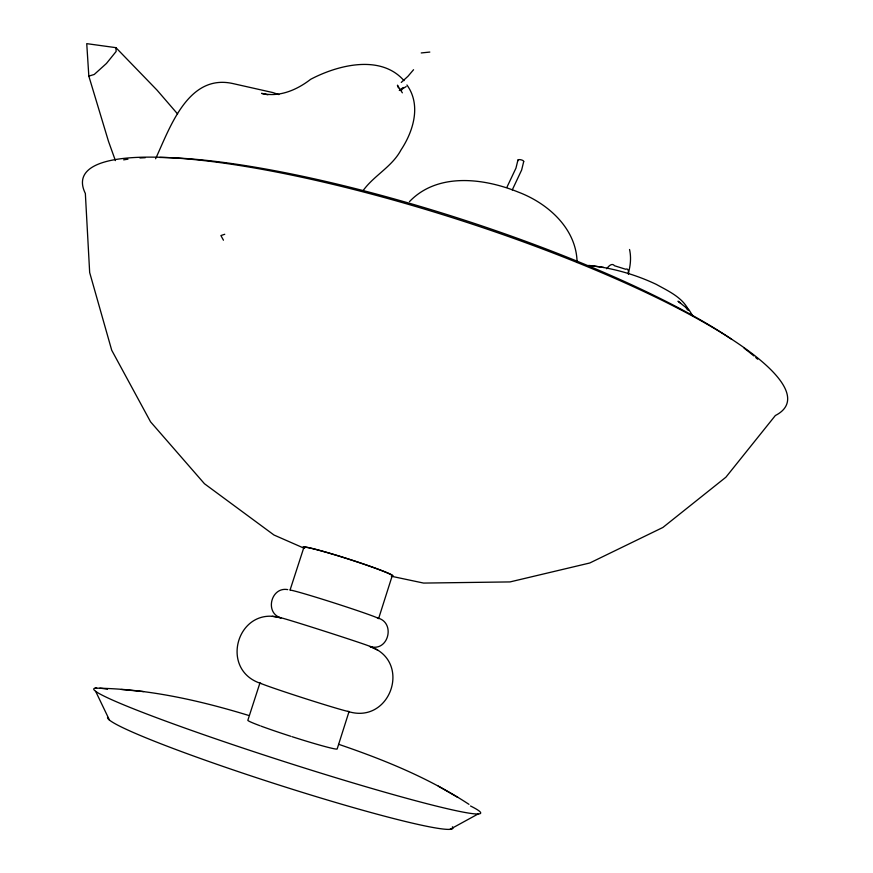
<?xml version="1.0" encoding="UTF-8"?>
<svg xmlns="http://www.w3.org/2000/svg" width="873" height="873" viewBox="0 0 873 873"><rect width="100%" height="100%" fill="white"/><g stroke="black" fill="none" stroke-linecap="round" stroke-linejoin="round"><path stroke-width="1.31" d="M517.929 160.075L515.965 168.129L506.995 187.095M523.702 161.56L521.65 170.006L512.265 189.921M155.601 158.755C170.17 127.262 188.306 72.939 233.648 83.732L272.692 92.527L278.902 94.59M362.95 190.816C373.851 175.517 392.032 166.885 401.056 149.861C413.507 131.059 421.343 104.869 406.927 84.997M413.551 69.72L407.975 76.278L401.264 82.433M409.426 201.663C437.602 172.199 483.828 178.136 518.147 192.038C547.873 203.202 576.595 228.628 577.086 262.511M397.433 85.368L402.366 92.822M399.288 90.476L403.195 87.486M406.163 86.58L400.14 90.279L401.831 89.897M450.021 829.35L478.011 814.029M224.754 234.28L220.902 235.557L223.444 240.195M88.828 76.115L94.24 74.467L106.451 63.456L116.131 51.463L115.923 47.655L86.743 43.65L88.828 76.115L108.503 141.382L115.411 160.61M421.233 52.947L429.822 52.064M287.752 589.613C270.903 586.481 264.432 613.239 281.041 617.888C237.5 604.978 218.283 670.038 261.158 683.559M95.179 688.153C147.482 688.71 198.826 700.233 248.641 715.424M143.598 691.569L121.38 689.474M688.732 310.308C682.435 297.289 668.249 291.047 656.256 284.358C634.998 274.297 612.049 267.836 588.642 265.403M591.632 265.796L603.81 267.465M347.803 711.375C390.482 725.212 412.634 661.199 369.781 646.38C388.365 652.688 396.058 622.405 377.507 617.942M272.343 616.316L282.361 618.149A46.618 0.6 17.8 0 1 325.76 631.594A46.618 0.6 17.8 0 1 368.635 645.845L377.758 650.167M391.322 576.245L423.612 583.077L510.018 581.92L589.766 562.998L662.902 527.456L725.91 477.193L775.355 415.515A369.552 74.762 17.8 0 0 459.111 219.854A369.552 74.762 17.8 0 0 85.347 193.446L89.668 272.529L111.711 350.226L150.56 421.834L204.468 483.74L273.969 535.007L304.175 548.255M267.924 94.786L261.551 93.367C279.24 97.58 296.831 89.995 310.635 79.323C337.829 64.973 380.792 54.05 404.003 80.643M338.8 744.353C384.098 759.783 428.818 777.952 468.965 804.339M438.301 786.137L457.834 797.431M680.591 303.237L678.015 301.218L689.157 310.079L692.715 315.873M115.923 47.655L157.107 90.214L177.59 113.959M686.189 307.733L687.553 309.948M95.648 691.34L109.463 720.094M397.521 85.303L398.404 87.889M518.115 160.654A2.99 1.037 13.3 0 1 520.832 159.759A2.99 1.037 13.3 0 1 523.505 161.778M629.542 249.482A46.891 34.407 -56.6 0 1 628.124 273.762M628.484 274.144A39.274 6.919 -67.5 0 0 625.723 269.266L614.439 265.73A39.187 9.679 -76.2 0 0 606.691 268.764M470.525 805.997A203.213 10.978 17.8 0 1 301.938 767.225A203.213 10.978 17.8 0 1 96.663 688.044M99.838 688.186A203.213 10.978 17.8 0 1 107.499 689.244M452.4 826.796A181.333 12.026 17.8 0 1 284.685 786.835A181.333 12.026 17.8 0 1 107.63 717.279M292.019 736.681A46.924 2.117 17.8 0 0 337.185 748.903L349.08 711.473A46.815 1.113 17.8 0 1 304.339 698.313A46.815 1.113 17.8 0 1 259.968 682.872L247.856 720.236A46.924 2.117 17.8 0 0 260.012 725.736M290.829 736.299A46.924 2.117 17.8 0 1 261.038 726.118M123.65 159.857A361.389 73.648 17.8 0 1 127.949 159.192M139.964 157.991A361.389 73.648 17.8 0 1 145.267 157.697M159.694 157.456A361.389 73.648 17.8 0 1 731.607 339.27M744.123 348.207A361.389 73.648 17.8 0 1 753.836 355.911M755.789 357.581A361.389 73.648 17.8 0 1 757.655 359.218M304.612 548.309A47.306 2.499 17.8 0 1 343.133 557.334A47.306 2.499 17.8 0 1 393.079 576.06M392.217 575.787L378.587 618.651A46.531 1.331 17.8 0 0 334.883 603.178A46.531 1.331 17.8 0 0 290.011 590.203L303.891 547.404A46.4 2.455 17.8 0 1 348.982 559.244A46.4 2.455 17.8 0 1 392.217 575.787"/></g></svg>
